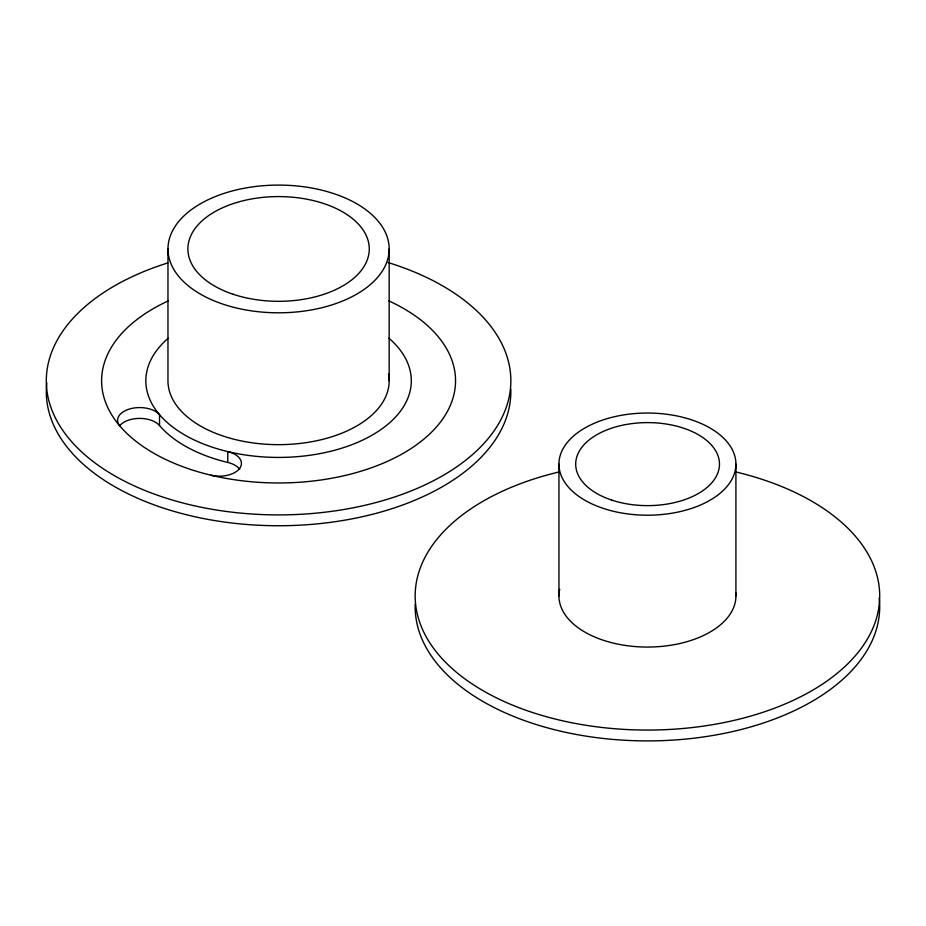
<?xml version="1.0" encoding="UTF-8"?>
<svg xmlns="http://www.w3.org/2000/svg" width="926" height="926" viewBox="0 0 926 926"><rect width="100%" height="100%" fill="white"/><g stroke="black" fill="none" stroke-linecap="round" stroke-linejoin="round"><path stroke-width="1.39" d="M735.915 464.123A88.479 51.08 0 0 1 603.185 508.362A88.479 51.08 0 0 1 603.185 419.883A88.479 51.08 0 0 1 735.915 464.123L735.915 595.974M558.945 464.123L558.945 595.974M389.175 248.944A110.599 63.859 0 0 1 223.27 304.249A110.599 63.859 0 0 1 223.27 193.65A110.599 63.859 0 0 1 389.175 248.944L389.175 380.794M239.753 469.343A22.12 12.767 0 0 0 227.773 462.433L227.773 451.599A22.12 12.767 0 0 1 239.753 468.278A22.12 12.767 0 0 1 210.85 475.188M167.965 248.944L167.965 380.794A110.599 63.859 0 0 0 284.595 444.561A110.599 63.859 0 0 0 388.515 373.849M227.773 462.433A132.731 76.627 0 0 1 159.527 425.532L159.527 414.686A22.12 12.767 0 0 0 129.906 408.887A22.12 12.767 0 0 0 119.848 425.983M510.793 389.128A232.264 134.096 0 0 1 273.135 525.702A232.264 134.096 0 0 1 46.798 382.866M119.848 425.532A22.12 12.767 0 0 1 139.687 418.402A22.12 12.767 0 0 1 159.527 425.532M388.063 262.533A232.264 134.096 0 0 1 458.439 465.651A232.264 134.096 0 0 1 99.672 466.322A232.264 134.096 0 0 1 167.745 262.949M736.32 472.075A232.264 134.096 0 0 1 831.698 677.601A232.264 134.096 0 0 1 463.162 677.601A232.264 134.096 0 0 1 558.54 472.075M879.202 598.034A232.264 134.096 0 0 1 652.865 740.869A232.264 134.096 0 0 1 415.207 604.296M735.73 592.628A88.479 51.08 0 0 1 644.531 647.031A88.479 51.08 0 0 1 559.709 589.306M388.908 300.915A176.97 102.173 0 0 1 408.297 450.291A176.97 102.173 0 0 1 148.843 450.291A176.97 102.173 0 0 1 168.231 300.915M388.932 338.221A132.731 76.627 0 0 1 366.083 438.415A132.731 76.627 0 0 1 191.057 438.415A132.731 76.627 0 0 1 168.208 338.221M233.225 294.294A90.69 52.365 0 0 0 369.266 248.944A90.69 52.365 0 0 0 233.225 203.604A90.69 52.365 0 0 0 233.225 294.294M611.635 500.063A71.892 41.508 0 0 0 719.479 464.123A71.892 41.508 0 0 0 611.635 428.171A71.892 41.508 0 0 0 611.635 500.063"/></g></svg>
